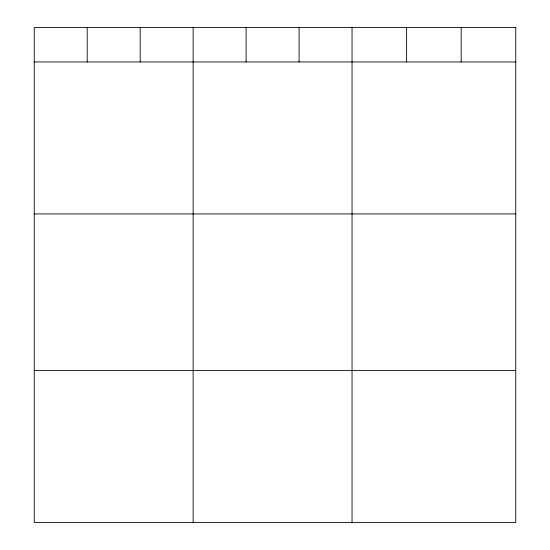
<?xml version="1.0" encoding="UTF-8"?>
<svg xmlns="http://www.w3.org/2000/svg" width="550" height="550" viewBox="0 0 550 550"><rect width="100%" height="100%" fill="white"/><g stroke="black" fill="none" stroke-linecap="round" stroke-linejoin="round"><path stroke-width="0.82" d="M34.244 61.944L515.756 61.944M34.244 213.929L515.756 213.929M34.244 370.514L515.756 370.514M461.182 27.5L461.182 61.944M406.615 27.5L406.615 61.944M352.041 27.5L352.041 522.5M299.076 27.5L299.076 61.944M246.111 27.5L246.111 61.944M193.139 27.5L193.139 522.5M140.174 27.5L140.174 61.944M87.209 27.5L87.209 61.944M515.756 27.5L34.244 27.5L34.244 522.5L515.756 522.5L515.756 27.5"/></g></svg>
